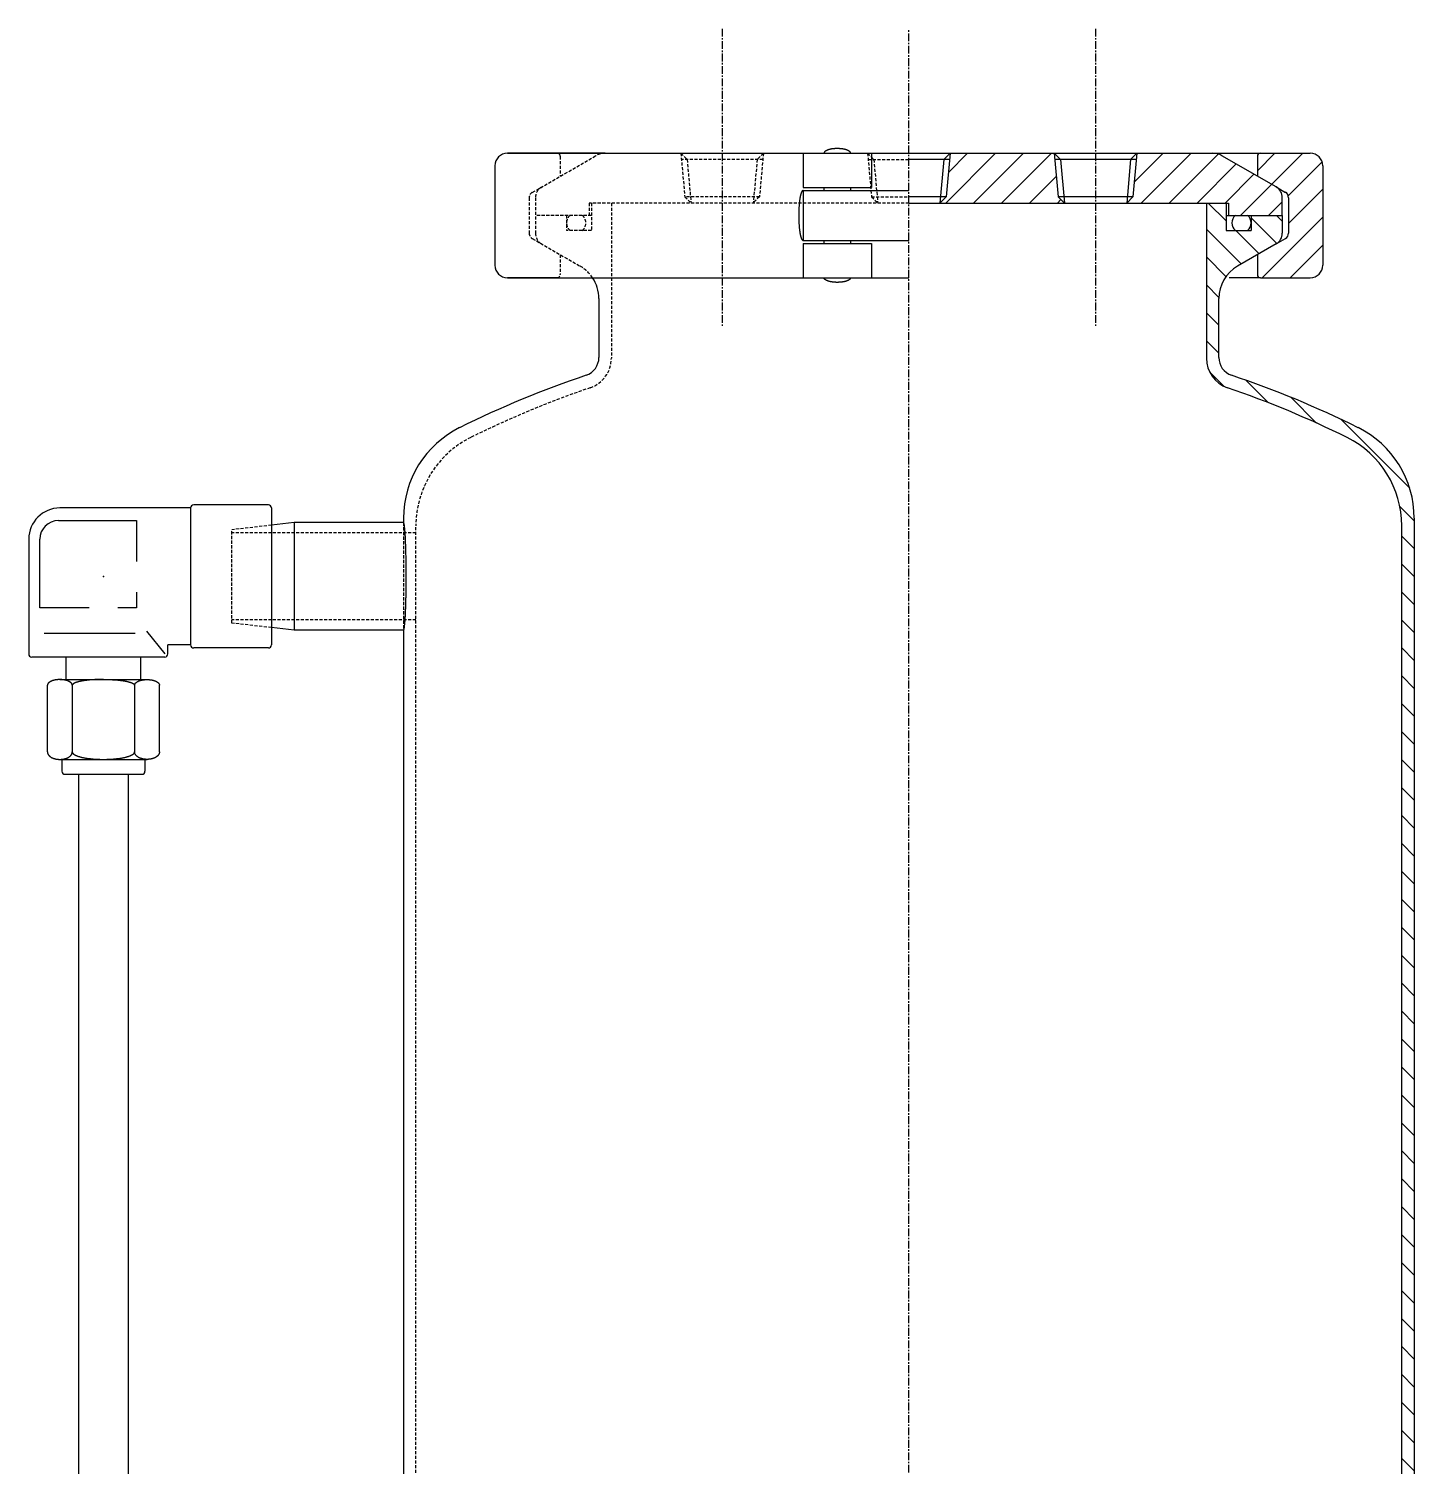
# Model space of a CAD drawing. Extents: x -168 to 126, y -632 to 125.
# Drawn here: x -141.4 to 81.2, y -361 to -130 of the extents above; entities that cross this region are included whole.
import ezdxf

# ---------------------------------------------------------------- set-up
doc = ezdxf.new("R2010")
doc.units = 0
doc.linetypes.add('CENTER', pattern=[2, 1.25, -0.25, 0.25, -0.25])
doc.linetypes.add('DASHED', pattern=[0.75, 0.5, -0.25])
doc.layers.get('0').update_dxf_attribs({"linetype": 'CONTINUOUS'})
doc.layers.add('CENTER', color=1, linetype='CENTER')

# ---------------------------------------------------------------- blocks, each defined once
blk = doc.blocks.new('*X1')
at = {"color": 0, "linetype": 'CONTINUOUS'}
for p, q in [((5.92, -158), (13.92, -150)), ((6.35, -153.08), (9.43, -150)), ((10.41, -158), (18.41, -150)), ((14.9, -158), (22.9, -150)), ((36.21, -154.65), (40.86, -150)), ((37.35, -158), (45.35, -150)), ((56, -152.82), (58.82, -150)), ((58.29, -155.02), (63.31, -150)), ((41.84, -158), (49.7, -150.14)), ((46.33, -158), (52.6, -151.73)), ((60.95, -156.85), (66.41, -151.39)), ((19.39, -158), (23.7, -153.69)), ((50.82, -158), (55.45, -153.37)), ((53.31, -160), (58.29, -155.02)), ((61, -161.29), (66.5, -155.79)), ((23.88, -158), (24.44, -157.44)), ((57.8, -160), (60, -157.8)), ((56.78, -170), (66.5, -160.28)), ((61.27, -170), (66.5, -164.77))]:
    blk.add_line(p, q, dxfattribs=at)
blk = doc.blocks.new('*X2')
at = {"color": 0, "linetype": 'CONTINUOUS'}
for p, q in [((51, -160.89), (48.11, -158)), ((59.11, -164.51), (55, -160.4)), ((60, -160.91), (59.09, -160)), ((53.42, -167.8), (47.8, -162.18)), ((56.27, -166.16), (52.51, -162.4)), ((50.95, -169.82), (47.8, -166.67)), ((49.8, -173.16), (47.8, -171.16)), ((49.8, -177.65), (47.8, -175.65)), ((49.8, -182.14), (47.8, -180.14)), ((50.6, -187.43), (48.31, -185.14))]:
    blk.add_line(p, q, dxfattribs=at)
blk = doc.blocks.new('*X3')
at = {"color": 0, "linetype": 'CONTINUOUS'}
for p, q in [((57.73, -190.07), (54.12, -186.46)), ((65.5, -193.35), (61.36, -189.22)), ((80.47, -203.83), (69.38, -192.74)), ((81.2, -209.05), (78.89, -206.74)), ((81.2, -213.54), (79.2, -211.54)), ((81.2, -218.03), (79.2, -216.03)), ((81.2, -222.52), (79.2, -220.52)), ((81.2, -227.01), (79.2, -225.01)), ((81.2, -231.5), (79.2, -229.5)), ((81.2, -235.99), (79.2, -233.99)), ((81.2, -240.48), (79.2, -238.48)), ((81.2, -244.97), (79.2, -242.97)), ((81.2, -249.46), (79.2, -247.46)), ((81.2, -253.95), (79.2, -251.95)), ((81.2, -258.44), (79.2, -256.44)), ((81.2, -262.93), (79.2, -260.93)), ((81.2, -267.42), (79.2, -265.42)), ((81.2, -271.91), (79.2, -269.91)), ((81.2, -276.4), (79.2, -274.4)), ((81.2, -280.89), (79.2, -278.89)), ((81.2, -285.38), (79.2, -283.38)), ((81.2, -289.87), (79.2, -287.87)), ((81.2, -294.36), (79.2, -292.36)), ((81.2, -298.85), (79.2, -296.85)), ((81.2, -303.34), (79.2, -301.34)), ((81.2, -307.83), (79.2, -305.83)), ((81.2, -312.32), (79.2, -310.32)), ((81.2, -316.81), (79.2, -314.81)), ((81.2, -321.31), (79.2, -319.31)), ((81.2, -325.8), (79.2, -323.8)), ((81.2, -330.29), (79.2, -328.29)), ((81.2, -334.78), (79.2, -332.78)), ((81.2, -339.27), (79.2, -337.27)), ((81.2, -343.76), (79.2, -341.76)), ((81.2, -348.25), (79.2, -346.25)), ((81.2, -352.74), (79.2, -350.74)), ((81.2, -357.23), (79.2, -355.23)), ((81.2, -361.72), (79.2, -359.72)), ((81.2, -366.21), (79.2, -364.21)), ((81.2, -370.7), (79.2, -368.7)), ((81.2, -375.19), (79.2, -373.19)), ((81.2, -379.68), (79.2, -377.68)), ((81.2, -384.17), (79.2, -382.17)), ((81.08, -388.53), (79.15, -386.6)), ((80.2, -392.15), (78.38, -390.33)), ((78.72, -395.16), (76.97, -393.41)), ((76.76, -397.69), (75.06, -395.99)), ((74.36, -399.78), (72.69, -398.11)), ((68.46, -402.86), (66.82, -401.22)), ((71.5, -401.41), (69.86, -399.76)), ((62.23, -405.61), (60.58, -403.96)), ((65.37, -404.26), (63.73, -402.62)), ((55.77, -408.12), (54.11, -406.47)), ((59.03, -406.89), (57.38, -405.24)), ((49.07, -410.41), (47.4, -408.74)), ((52.45, -409.3), (50.79, -407.64)), ((42.12, -412.44), (40.43, -410.75)), ((45.63, -411.46), (43.95, -409.78)), ((31.19, -414.98), (29.45, -413.24)), ((34.91, -414.2), (33.19, -412.48)), ((38.55, -413.36), (36.85, -411.65)), ((15.51, -417.26), (13.66, -415.41)), ((19.56, -416.82), (17.74, -415)), ((23.52, -416.29), (21.73, -414.5)), ((27.39, -415.67), (25.63, -413.91)), ((11.36, -417.6), (9.82, -416.06)), ((8.83, -419.56), (7.55, -418.28)), ((8.65, -423.87), (7, -422.22)), ((8.65, -428.36), (7, -426.71)), ((8.5, -432.7), (7, -431.2)), ((8.03, -436.72), (7, -435.69)), ((7.57, -440.75), (7, -440.18))]:
    blk.add_line(p, q, dxfattribs=at)

msp = doc.modelspace()

# ---------------------------------------------------------------- linework, layer by layer
at = {"color": 7, "linetype": 'CONTINUOUS'}
for p, q in [((-64.5, -150), (0, -150)), ((-56.5, -150), (-64.5, -150)), ((-48.8, -150), (-56.5, -150)), ((-17, -150), (-17, -155.5)), ((-6, -150), (-6, -155.5)), ((0, -150), (64.5, -150)), ((6.63, -150), (5.63, -151)), ((6.63, -150), (6, -157)), ((23.37, -150), (24, -157)), ((23.37, -150), (24.37, -151)), ((36.63, -150), (35.63, -151)), ((36.63, -150), (36, -157)), ((-66.5, -152), (-66.5, -168)), ((6.54, -151), (0, -151)), ((5.63, -151), (5, -158)), ((36.54, -151), (23.46, -151)), ((24.37, -151), (25, -158)), ((35.63, -151), (35, -158)), ((59, -155.42), (50.3, -150.4)), ((56, -150.5), (56, -153.69)), ((66.5, -152), (66.5, -168)), ((-17, -155.5), (-6, -155.5)), ((-17, -156), (0, -156)), ((-17, -156), (-17, -164)), ((-13.64, -155.5), (-13.64, -156)), ((-9.36, -155.5), (-9.36, -156)), ((6, -157), (0, -157)), ((6, -157), (5, -158)), ((36, -157), (24, -157)), ((24, -157), (25, -158)), ((36, -157), (35, -158)), ((59, -155.42), (60.5, -156.29)), ((0, -158), (51.35, -158)), ((47.8, -158), (47.8, -182.94)), ((51, -158), (51, -162.4)), ((51.35, -158), (51.35, -160)), ((60, -160), (60, -157.15)), ((61, -157.15), (61, -162.85)), ((51, -160), (60, -160)), ((55, -160), (55, -162.4)), ((60, -160), (60, -162.85)), ((51, -162.4), (55, -162.4)), ((59, -164.58), (60.5, -163.71)), ((-17, -164), (0, -164)), ((-17, -164.5), (-17, -170)), ((-17, -164.5), (-6, -164.5)), ((-13.64, -164), (-13.64, -164.5)), ((-9.36, -164), (-9.36, -164.5)), ((-6, -164.5), (-6, -170)), ((59, -164.58), (52.8, -168.16)), ((56, -166.31), (56, -169.5)), ((-56.5, -170), (-64.5, -170)), ((-64.5, -170), (0, -170)), ((-56.5, -170), (-50.28, -170)), ((56.5, -170), (51.48, -170)), ((56.5, -170), (64.5, -170)), ((-49.8, -173.35), (-49.8, -182.83)), ((49.8, -182.83), (49.8, -173.35)), ((-115.41, -207), (-136.41, -207)), ((-115.41, -207), (-115.41, -229)), ((-102.91, -206.5), (-114.91, -206.5)), ((-102.41, -207), (-102.41, -229)), ((-136.63, -209.03), (-124.09, -209.03)), ((-124.09, -209.03), (-124.09, -215.6)), ((-98.76, -209.35), (-102.41, -209.77)), ((-81.2, -209.35), (-98.76, -209.35)), ((-98.76, -209.35), (-98.76, -226.65)), ((-81.2, -208.64), (-81.2, -209.35)), ((79.2, -385.31), (79.2, -209.87)), ((81.2, -208.64), (81.2, -386.53)), ((-141.41, -212), (-141.41, -230.46)), ((-139.63, -223.07), (-139.63, -212.03)), ((-124.09, -220.53), (-124.09, -223.07)), ((-131.71, -223.07), (-139.63, -223.07)), ((-124.09, -223.07), (-127.08, -223.07)), ((-98.76, -226.65), (-102.41, -226.23)), ((-138.95, -227.11), (-124.3, -227.11)), ((-122.5, -226.77), (-119.55, -230.46)), ((-81.2, -226.65), (-98.76, -226.65)), ((-81.2, -226.65), (-81.2, -366)), ((-119.55, -230.96), (-140.91, -230.96)), ((-135.42, -234.57), (-135.42, -230.96)), ((-123.39, -234.57), (-123.39, -230.96)), ((-119.05, -230.46), (-119.05, -229)), ((-115.41, -229), (-119.05, -229)), ((-102.91, -229.5), (-114.91, -229.5)), ((-138.41, -246.19), (-138.41, -235.5)), ((-136.41, -234.57), (-122.4, -234.57)), ((-134.41, -235.5), (-134.41, -246.48)), ((-124.4, -235.5), (-124.4, -246.48)), ((-120.41, -246.19), (-120.41, -235.5)), ((-136.41, -247.4), (-122.4, -247.4)), ((-136.08, -247.4), (-136.08, -249.3)), ((-122.74, -247.4), (-122.74, -249.3)), ((-135.58, -249.8), (-123.24, -249.8)), ((-133.41, -249.8), (-133.41, -426.2)), ((-125.41, -249.8), (-125.41, -426.2))]:
    msp.add_line(p, q, dxfattribs=at)
at = {"color": 3, "linetype": 'DASHED'}
for p, q in [((-36.63, -150), (-36, -157)), ((-36.63, -150), (-35.63, -151)), ((-23.37, -150), (-24.37, -151)), ((-23.37, -150), (-24, -157)), ((-6.63, -150), (-6, -157)), ((-6.63, -150), (-5.63, -151)), ((-60.5, -156.29), (-50.3, -150.4)), ((-56, -150.5), (-56, -153.69)), ((-23.46, -151), (-36.54, -151)), ((-35.63, -151), (-35, -158)), ((-24.37, -151), (-25, -158)), ((-6.54, -151), (0, -151)), ((-5.63, -151), (-5, -158)), ((-24, -157), (-36, -157)), ((-36, -157), (-35, -158)), ((-24, -157), (-25, -158)), ((-6, -157), (-5, -158)), ((-6, -157), (0, -157)), ((-61, -157.15), (-61, -162.85)), ((-60, -157.15), (-60, -162.85)), ((0, -158), (-51.35, -158)), ((-51.35, -158), (-51.35, -160)), ((-51, -158), (-51, -162.4)), ((-47.8, -158), (-47.8, -182.94)), ((-51, -160), (-60, -160)), ((-55, -160), (-55, -162.4)), ((-60.5, -163.71), (-52.8, -168.16)), ((-51, -162.4), (-55, -162.4)), ((-56, -166.31), (-56, -169.5)), ((-102.41, -209.77), (-108.76, -210.5)), ((-81.2, -209.35), (-81.2, -226.65)), ((-79.2, -385.31), (-79.2, -209.87)), ((-108.76, -225.5), (-108.76, -210.5)), ((-102.41, -211), (-108.76, -211)), ((-79.2, -211), (-102.41, -211)), ((-102.41, -225), (-108.76, -225)), ((-102.41, -226.23), (-108.76, -225.5)), ((-79.2, -225), (-102.41, -225))]:
    msp.add_line(p, q, dxfattribs=at)
at = {"color": 7, "linetype": 'CONTINUOUS'}
for points in [[(-9.36, -150, 0), (-9.36, -149.98, 0), (-9.36, -149.96, 0), (-9.37, -149.94, 0), (-9.37, -149.93, 0), (-9.38, -149.91, 0), (-9.39, -149.89, 0), (-9.39, -149.87, 0), (-9.4, -149.85, 0), (-9.41, -149.84, 0), (-9.43, -149.82, 0), (-9.44, -149.8, 0), (-9.45, -149.78, 0), (-9.47, -149.77, 0), (-9.49, -149.75, 0), (-9.51, -149.73, 0), (-9.53, -149.71, 0), (-9.55, -149.7, 0), (-9.57, -149.68, 0), (-9.59, -149.66, 0), (-9.61, -149.65, 0), (-9.64, -149.63, 0), (-9.67, -149.62, 0), (-9.69, -149.6, 0), (-9.72, -149.59, 0), (-9.75, -149.57, 0), (-9.78, -149.56, 0), (-9.81, -149.54, 0), (-9.85, -149.53, 0), (-9.88, -149.51, 0), (-9.92, -149.5, 0), (-9.95, -149.49, 0), (-9.99, -149.47, 0), (-10.03, -149.46, 0), (-10.06, -149.45, 0), (-10.1, -149.44, 0), (-10.14, -149.42, 0), (-10.18, -149.41, 0), (-10.23, -149.4, 0), (-10.27, -149.39, 0), (-10.31, -149.38, 0), (-10.36, -149.37, 0), (-10.4, -149.36, 0), (-10.45, -149.35, 0), (-10.49, -149.34, 0), (-10.54, -149.33, 0), (-10.59, -149.32, 0), (-10.63, -149.32, 0), (-10.68, -149.31, 0), (-10.73, -149.3, 0), (-10.78, -149.3, 0), (-10.83, -149.29, 0), (-10.88, -149.28, 0), (-10.93, -149.28, 0), (-10.98, -149.28, 0), (-11.03, -149.27, 0), (-11.08, -149.27, 0), (-11.13, -149.26, 0), (-11.19, -149.26, 0), (-11.24, -149.26, 0), (-11.29, -149.26, 0), (-11.34, -149.25, 0), (-11.4, -149.25, 0), (-11.45, -149.25, 0), (-11.5, -149.25, 0), (-11.55, -149.25, 0), (-11.6, -149.25, 0), (-11.66, -149.25, 0), (-11.71, -149.26, 0), (-11.76, -149.26, 0), (-11.81, -149.26, 0), (-11.87, -149.26, 0), (-11.92, -149.27, 0), (-11.97, -149.27, 0), (-12.02, -149.28, 0), (-12.07, -149.28, 0), (-12.12, -149.28, 0), (-12.17, -149.29, 0), (-12.22, -149.3, 0), (-12.27, -149.3, 0), (-12.32, -149.31, 0), (-12.37, -149.32, 0), (-12.41, -149.32, 0), (-12.46, -149.33, 0), (-12.51, -149.34, 0), (-12.55, -149.35, 0), (-12.6, -149.36, 0), (-12.64, -149.37, 0), (-12.69, -149.38, 0), (-12.73, -149.39, 0), (-12.77, -149.4, 0), (-12.82, -149.41, 0), (-12.86, -149.42, 0), (-12.9, -149.44, 0), (-12.94, -149.45, 0), (-12.97, -149.46, 0), (-13.01, -149.47, 0), (-13.05, -149.49, 0), (-13.08, -149.5, 0), (-13.12, -149.51, 0), (-13.15, -149.53, 0), (-13.19, -149.54, 0), (-13.22, -149.56, 0), (-13.25, -149.57, 0), (-13.28, -149.59, 0), (-13.31, -149.6, 0), (-13.33, -149.62, 0), (-13.36, -149.63, 0), (-13.39, -149.65, 0), (-13.41, -149.66, 0), (-13.43, -149.68, 0), (-13.45, -149.7, 0), (-13.47, -149.71, 0), (-13.49, -149.73, 0), (-13.51, -149.75, 0), (-13.53, -149.77, 0), (-13.55, -149.78, 0), (-13.56, -149.8, 0), (-13.57, -149.82, 0), (-13.59, -149.84, 0), (-13.6, -149.85, 0), (-13.61, -149.87, 0), (-13.61, -149.89, 0), (-13.62, -149.91, 0), (-13.63, -149.93, 0), (-13.63, -149.94, 0), (-13.64, -149.96, 0), (-13.64, -149.98, 0), (-13.64, -150, 0)], [(-17, -156, 0), (-17.02, -156, 0), (-17.03, -156, 0), (-17.05, -156.01, 0), (-17.07, -156.02, 0), (-17.09, -156.03, 0), (-17.1, -156.04, 0), (-17.12, -156.06, 0), (-17.14, -156.08, 0), (-17.15, -156.1, 0), (-17.17, -156.12, 0), (-17.19, -156.15, 0), (-17.2, -156.17, 0), (-17.22, -156.2, 0), (-17.24, -156.23, 0), (-17.25, -156.27, 0), (-17.27, -156.3, 0), (-17.28, -156.34, 0), (-17.3, -156.38, 0), (-17.32, -156.43, 0), (-17.33, -156.47, 0), (-17.35, -156.52, 0), (-17.36, -156.57, 0), (-17.37, -156.62, 0), (-17.39, -156.67, 0), (-17.4, -156.73, 0), (-17.42, -156.79, 0), (-17.43, -156.85, 0), (-17.44, -156.91, 0), (-17.46, -156.97, 0), (-17.47, -157.04, 0), (-17.48, -157.1, 0), (-17.5, -157.17, 0), (-17.51, -157.24, 0), (-17.52, -157.31, 0), (-17.53, -157.39, 0), (-17.54, -157.46, 0), (-17.55, -157.54, 0), (-17.56, -157.62, 0), (-17.57, -157.7, 0), (-17.58, -157.78, 0), (-17.59, -157.86, 0), (-17.6, -157.94, 0), (-17.61, -158.03, 0), (-17.62, -158.11, 0), (-17.63, -158.2, 0), (-17.63, -158.29, 0), (-17.64, -158.38, 0), (-17.65, -158.47, 0), (-17.65, -158.56, 0), (-17.66, -158.65, 0), (-17.67, -158.75, 0), (-17.67, -158.84, 0), (-17.68, -158.93, 0), (-17.68, -159.03, 0), (-17.68, -159.12, 0), (-17.69, -159.22, 0), (-17.69, -159.32, 0), (-17.69, -159.41, 0), (-17.7, -159.51, 0), (-17.7, -159.61, 0), (-17.7, -159.71, 0), (-17.7, -159.8, 0), (-17.7, -159.9, 0), (-17.7, -160, 0), (-17.7, -160.1, 0), (-17.7, -160.2, 0), (-17.7, -160.29, 0), (-17.7, -160.39, 0), (-17.7, -160.49, 0), (-17.69, -160.59, 0), (-17.69, -160.68, 0), (-17.69, -160.78, 0), (-17.68, -160.88, 0), (-17.68, -160.97, 0), (-17.68, -161.07, 0), (-17.67, -161.16, 0), (-17.67, -161.25, 0), (-17.66, -161.35, 0), (-17.65, -161.44, 0), (-17.65, -161.53, 0), (-17.64, -161.62, 0), (-17.63, -161.71, 0), (-17.63, -161.8, 0), (-17.62, -161.89, 0), (-17.61, -161.97, 0), (-17.6, -162.06, 0), (-17.59, -162.14, 0), (-17.58, -162.22, 0), (-17.57, -162.3, 0), (-17.56, -162.38, 0), (-17.55, -162.46, 0), (-17.54, -162.54, 0), (-17.53, -162.61, 0), (-17.52, -162.69, 0), (-17.51, -162.76, 0), (-17.5, -162.83, 0), (-17.48, -162.9, 0), (-17.47, -162.96, 0), (-17.46, -163.03, 0), (-17.44, -163.09, 0), (-17.43, -163.15, 0), (-17.42, -163.21, 0), (-17.4, -163.27, 0), (-17.39, -163.33, 0), (-17.37, -163.38, 0), (-17.36, -163.43, 0), (-17.35, -163.48, 0), (-17.33, -163.53, 0), (-17.32, -163.57, 0), (-17.3, -163.62, 0), (-17.28, -163.66, 0), (-17.27, -163.7, 0), (-17.25, -163.73, 0), (-17.24, -163.77, 0), (-17.22, -163.8, 0), (-17.2, -163.83, 0), (-17.19, -163.85, 0), (-17.17, -163.88, 0), (-17.15, -163.9, 0), (-17.14, -163.92, 0), (-17.12, -163.94, 0), (-17.1, -163.96, 0), (-17.09, -163.97, 0), (-17.07, -163.98, 0), (-17.05, -163.99, 0), (-17.03, -164, 0), (-17.02, -164, 0), (-17, -164, 0)], [(-9.36, -170, 0), (-9.36, -170.02, 0), (-9.36, -170.04, 0), (-9.37, -170.06, 0), (-9.37, -170.07, 0), (-9.38, -170.09, 0), (-9.39, -170.11, 0), (-9.39, -170.13, 0), (-9.4, -170.15, 0), (-9.41, -170.16, 0), (-9.43, -170.18, 0), (-9.44, -170.2, 0), (-9.45, -170.22, 0), (-9.47, -170.23, 0), (-9.49, -170.25, 0), (-9.51, -170.27, 0), (-9.53, -170.29, 0), (-9.55, -170.3, 0), (-9.57, -170.32, 0), (-9.59, -170.34, 0), (-9.61, -170.35, 0), (-9.64, -170.37, 0), (-9.67, -170.38, 0), (-9.69, -170.4, 0), (-9.72, -170.41, 0), (-9.75, -170.43, 0), (-9.78, -170.44, 0), (-9.81, -170.46, 0), (-9.85, -170.47, 0), (-9.88, -170.49, 0), (-9.92, -170.5, 0), (-9.95, -170.51, 0), (-9.99, -170.53, 0), (-10.03, -170.54, 0), (-10.06, -170.55, 0), (-10.1, -170.56, 0), (-10.14, -170.58, 0), (-10.18, -170.59, 0), (-10.23, -170.6, 0), (-10.27, -170.61, 0), (-10.31, -170.62, 0), (-10.36, -170.63, 0), (-10.4, -170.64, 0), (-10.45, -170.65, 0), (-10.49, -170.66, 0), (-10.54, -170.67, 0), (-10.59, -170.68, 0), (-10.63, -170.68, 0), (-10.68, -170.69, 0), (-10.73, -170.7, 0), (-10.78, -170.7, 0), (-10.83, -170.71, 0), (-10.88, -170.72, 0), (-10.93, -170.72, 0), (-10.98, -170.72, 0), (-11.03, -170.73, 0), (-11.08, -170.73, 0), (-11.13, -170.74, 0), (-11.19, -170.74, 0), (-11.24, -170.74, 0), (-11.29, -170.74, 0), (-11.34, -170.75, 0), (-11.4, -170.75, 0), (-11.45, -170.75, 0), (-11.5, -170.75, 0), (-11.55, -170.75, 0), (-11.6, -170.75, 0), (-11.66, -170.75, 0), (-11.71, -170.74, 0), (-11.76, -170.74, 0), (-11.81, -170.74, 0), (-11.87, -170.74, 0), (-11.92, -170.73, 0), (-11.97, -170.73, 0), (-12.02, -170.72, 0), (-12.07, -170.72, 0), (-12.12, -170.72, 0), (-12.17, -170.71, 0), (-12.22, -170.7, 0), (-12.27, -170.7, 0), (-12.32, -170.69, 0), (-12.37, -170.68, 0), (-12.41, -170.68, 0), (-12.46, -170.67, 0), (-12.51, -170.66, 0), (-12.55, -170.65, 0), (-12.6, -170.64, 0), (-12.64, -170.63, 0), (-12.69, -170.62, 0), (-12.73, -170.61, 0), (-12.77, -170.6, 0), (-12.82, -170.59, 0), (-12.86, -170.58, 0), (-12.9, -170.56, 0), (-12.94, -170.55, 0), (-12.97, -170.54, 0), (-13.01, -170.53, 0), (-13.05, -170.51, 0), (-13.08, -170.5, 0), (-13.12, -170.49, 0), (-13.15, -170.47, 0), (-13.19, -170.46, 0), (-13.22, -170.44, 0), (-13.25, -170.43, 0), (-13.28, -170.41, 0), (-13.31, -170.4, 0), (-13.33, -170.38, 0), (-13.36, -170.37, 0), (-13.39, -170.35, 0), (-13.41, -170.34, 0), (-13.43, -170.32, 0), (-13.45, -170.3, 0), (-13.47, -170.29, 0), (-13.49, -170.27, 0), (-13.51, -170.25, 0), (-13.53, -170.23, 0), (-13.55, -170.22, 0), (-13.56, -170.2, 0), (-13.57, -170.18, 0), (-13.59, -170.16, 0), (-13.6, -170.15, 0), (-13.61, -170.13, 0), (-13.61, -170.11, 0), (-13.62, -170.09, 0), (-13.63, -170.07, 0), (-13.63, -170.06, 0), (-13.64, -170.04, 0), (-13.64, -170.02, 0), (-13.64, -170, 0)], [(-81.2, -226.65, 0), (-81.19, -226.65, 0), (-81.18, -226.64, 0), (-81.17, -226.63, 0), (-81.16, -226.61, 0), (-81.15, -226.59, 0), (-81.14, -226.56, 0), (-81.12, -226.52, 0), (-81.11, -226.48, 0), (-81.1, -226.44, 0), (-81.09, -226.39, 0), (-81.08, -226.34, 0), (-81.07, -226.28, 0), (-81.06, -226.21, 0), (-81.05, -226.14, 0), (-81.04, -226.07, 0), (-81.03, -225.99, 0), (-81.02, -225.91, 0), (-81.01, -225.82, 0), (-81, -225.73, 0), (-80.99, -225.63, 0), (-80.98, -225.53, 0), (-80.97, -225.42, 0), (-80.96, -225.31, 0), (-80.95, -225.19, 0), (-80.94, -225.07, 0), (-80.94, -224.95, 0), (-80.93, -224.82, 0), (-80.92, -224.69, 0), (-80.91, -224.55, 0), (-80.9, -224.41, 0), (-80.89, -224.26, 0), (-80.89, -224.12, 0), (-80.88, -223.97, 0), (-80.87, -223.81, 0), (-80.86, -223.65, 0), (-80.86, -223.49, 0), (-80.85, -223.32, 0), (-80.84, -223.15, 0), (-80.84, -222.98, 0), (-80.83, -222.81, 0), (-80.83, -222.63, 0), (-80.82, -222.45, 0), (-80.81, -222.26, 0), (-80.81, -222.08, 0), (-80.8, -221.89, 0), (-80.8, -221.7, 0), (-80.8, -221.5, 0), (-80.79, -221.31, 0), (-80.79, -221.11, 0), (-80.78, -220.91, 0), (-80.78, -220.71, 0), (-80.78, -220.51, 0), (-80.77, -220.31, 0), (-80.77, -220.1, 0), (-80.77, -219.9, 0), (-80.77, -219.69, 0), (-80.76, -219.48, 0), (-80.76, -219.27, 0), (-80.76, -219.06, 0), (-80.76, -218.85, 0), (-80.76, -218.64, 0), (-80.76, -218.43, 0), (-80.76, -218.21, 0), (-80.76, -218, 0), (-80.76, -217.79, 0), (-80.76, -217.58, 0), (-80.76, -217.36, 0), (-80.76, -217.15, 0), (-80.76, -216.94, 0), (-80.76, -216.73, 0), (-80.76, -216.52, 0), (-80.77, -216.31, 0), (-80.77, -216.1, 0), (-80.77, -215.9, 0), (-80.77, -215.69, 0), (-80.78, -215.49, 0), (-80.78, -215.29, 0), (-80.78, -215.09, 0), (-80.79, -214.89, 0), (-80.79, -214.69, 0), (-80.8, -214.5, 0), (-80.8, -214.3, 0), (-80.8, -214.11, 0), (-80.81, -213.92, 0), (-80.81, -213.74, 0), (-80.82, -213.55, 0), (-80.83, -213.37, 0), (-80.83, -213.19, 0), (-80.84, -213.02, 0), (-80.84, -212.85, 0), (-80.85, -212.68, 0), (-80.86, -212.51, 0), (-80.86, -212.35, 0), (-80.87, -212.19, 0), (-80.88, -212.04, 0), (-80.89, -211.88, 0), (-80.89, -211.74, 0), (-80.9, -211.59, 0), (-80.91, -211.45, 0), (-80.92, -211.31, 0), (-80.93, -211.18, 0), (-80.94, -211.05, 0), (-80.94, -210.93, 0), (-80.95, -210.81, 0), (-80.96, -210.69, 0), (-80.97, -210.58, 0), (-80.98, -210.47, 0), (-80.99, -210.37, 0), (-81, -210.27, 0), (-81.01, -210.18, 0), (-81.02, -210.09, 0), (-81.03, -210.01, 0), (-81.04, -209.93, 0), (-81.05, -209.86, 0), (-81.06, -209.79, 0), (-81.07, -209.72, 0), (-81.08, -209.66, 0), (-81.09, -209.61, 0), (-81.1, -209.56, 0), (-81.11, -209.52, 0), (-81.12, -209.48, 0), (-81.14, -209.44, 0), (-81.15, -209.41, 0), (-81.16, -209.39, 0), (-81.17, -209.37, 0), (-81.18, -209.36, 0), (-81.19, -209.35, 0), (-81.2, -209.35, 0)], [(-134.41, -235.5, 0), (-134.41, -235.48, 0), (-134.41, -235.46, 0), (-134.42, -235.44, 0), (-134.42, -235.41, 0), (-134.43, -235.39, 0), (-134.43, -235.37, 0), (-134.44, -235.34, 0), (-134.45, -235.32, 0), (-134.46, -235.3, 0), (-134.47, -235.28, 0), (-134.49, -235.25, 0), (-134.5, -235.23, 0), (-134.51, -235.21, 0), (-134.53, -235.19, 0), (-134.55, -235.17, 0), (-134.56, -235.15, 0), (-134.58, -235.12, 0), (-134.6, -235.1, 0), (-134.63, -235.08, 0), (-134.65, -235.06, 0), (-134.67, -235.04, 0), (-134.7, -235.02, 0), (-134.72, -235, 0), (-134.75, -234.98, 0), (-134.78, -234.97, 0), (-134.81, -234.95, 0), (-134.84, -234.93, 0), (-134.87, -234.91, 0), (-134.9, -234.89, 0), (-134.93, -234.88, 0), (-134.96, -234.86, 0), (-135, -234.84, 0), (-135.03, -234.83, 0), (-135.07, -234.81, 0), (-135.1, -234.8, 0), (-135.14, -234.78, 0), (-135.18, -234.77, 0), (-135.22, -234.75, 0), (-135.26, -234.74, 0), (-135.3, -234.73, 0), (-135.34, -234.71, 0), (-135.38, -234.7, 0), (-135.43, -234.69, 0), (-135.47, -234.68, 0), (-135.51, -234.67, 0), (-135.56, -234.66, 0), (-135.6, -234.65, 0), (-135.65, -234.64, 0), (-135.69, -234.63, 0), (-135.74, -234.62, 0), (-135.78, -234.62, 0), (-135.83, -234.61, 0), (-135.88, -234.6, 0), (-135.93, -234.6, 0), (-135.97, -234.59, 0), (-136.02, -234.59, 0), (-136.07, -234.58, 0), (-136.12, -234.58, 0), (-136.16, -234.58, 0), (-136.21, -234.57, 0), (-136.26, -234.57, 0), (-136.31, -234.57, 0), (-136.36, -234.57, 0), (-136.41, -234.57, 0), (-136.46, -234.57, 0), (-136.51, -234.57, 0), (-136.56, -234.57, 0), (-136.61, -234.57, 0), (-136.65, -234.58, 0), (-136.7, -234.58, 0), (-136.75, -234.58, 0), (-136.8, -234.59, 0), (-136.85, -234.59, 0), (-136.9, -234.6, 0), (-136.94, -234.6, 0), (-136.99, -234.61, 0), (-137.04, -234.62, 0), (-137.08, -234.62, 0), (-137.13, -234.63, 0), (-137.17, -234.64, 0), (-137.22, -234.65, 0), (-137.26, -234.66, 0), (-137.31, -234.67, 0), (-137.35, -234.68, 0), (-137.39, -234.69, 0), (-137.44, -234.7, 0), (-137.48, -234.71, 0), (-137.52, -234.73, 0), (-137.56, -234.74, 0), (-137.6, -234.75, 0), (-137.64, -234.77, 0), (-137.68, -234.78, 0), (-137.71, -234.8, 0), (-137.75, -234.81, 0), (-137.79, -234.83, 0), (-137.82, -234.84, 0), (-137.86, -234.86, 0), (-137.89, -234.88, 0), (-137.92, -234.89, 0), (-137.95, -234.91, 0), (-137.98, -234.93, 0), (-138.01, -234.95, 0), (-138.04, -234.97, 0), (-138.07, -234.98, 0), (-138.1, -235, 0), (-138.12, -235.02, 0), (-138.15, -235.04, 0), (-138.17, -235.06, 0), (-138.19, -235.08, 0), (-138.22, -235.1, 0), (-138.24, -235.12, 0), (-138.25, -235.15, 0), (-138.27, -235.17, 0), (-138.29, -235.19, 0), (-138.31, -235.21, 0), (-138.32, -235.23, 0), (-138.34, -235.25, 0), (-138.35, -235.28, 0), (-138.36, -235.3, 0), (-138.37, -235.32, 0), (-138.38, -235.34, 0), (-138.38, -235.37, 0), (-138.39, -235.39, 0), (-138.4, -235.41, 0), (-138.4, -235.44, 0), (-138.41, -235.46, 0), (-138.41, -235.48, 0), (-138.41, -235.5, 0)], [(-129.41, -234.55, 0), (-129.47, -234.55, 0), (-129.53, -234.55, 0), (-129.59, -234.55, 0), (-129.65, -234.55, 0), (-129.71, -234.55, 0), (-129.77, -234.55, 0), (-129.83, -234.56, 0), (-129.89, -234.56, 0), (-129.95, -234.56, 0), (-130.01, -234.56, 0), (-130.07, -234.56, 0), (-130.13, -234.56, 0), (-130.19, -234.56, 0), (-130.25, -234.56, 0), (-130.31, -234.56, 0), (-130.37, -234.57, 0), (-130.43, -234.57, 0), (-130.49, -234.57, 0), (-130.55, -234.57, 0), (-130.61, -234.57, 0), (-130.67, -234.58, 0), (-130.73, -234.58, 0), (-130.79, -234.58, 0), (-130.85, -234.59, 0), (-130.91, -234.59, 0), (-130.97, -234.59, 0), (-131.02, -234.6, 0), (-131.08, -234.6, 0), (-131.14, -234.6, 0), (-131.19, -234.61, 0), (-131.25, -234.61, 0), (-131.31, -234.62, 0), (-131.37, -234.62, 0), (-131.42, -234.62, 0), (-131.48, -234.63, 0), (-131.53, -234.63, 0), (-131.59, -234.64, 0), (-131.64, -234.64, 0), (-131.7, -234.65, 0), (-131.75, -234.66, 0), (-131.81, -234.66, 0), (-131.86, -234.67, 0), (-131.91, -234.67, 0), (-131.97, -234.68, 0), (-132.02, -234.68, 0), (-132.07, -234.69, 0), (-132.12, -234.7, 0), (-132.18, -234.7, 0), (-132.23, -234.71, 0), (-132.28, -234.72, 0), (-132.33, -234.72, 0), (-132.38, -234.73, 0), (-132.43, -234.74, 0), (-132.47, -234.74, 0), (-132.52, -234.75, 0), (-132.57, -234.76, 0), (-132.62, -234.76, 0), (-132.66, -234.77, 0), (-132.71, -234.78, 0), (-132.76, -234.79, 0), (-132.8, -234.8, 0), (-132.85, -234.8, 0), (-132.89, -234.81, 0), (-132.94, -234.82, 0), (-132.98, -234.83, 0), (-133.02, -234.84, 0), (-133.06, -234.84, 0), (-133.11, -234.85, 0), (-133.15, -234.86, 0), (-133.19, -234.87, 0), (-133.23, -234.88, 0), (-133.27, -234.89, 0), (-133.31, -234.9, 0), (-133.34, -234.91, 0), (-133.38, -234.92, 0), (-133.42, -234.93, 0), (-133.46, -234.94, 0), (-133.49, -234.95, 0), (-133.53, -234.96, 0), (-133.56, -234.97, 0), (-133.6, -234.97, 0), (-133.63, -234.99, 0), (-133.66, -235, 0), (-133.69, -235, 0), (-133.73, -235.01, 0), (-133.76, -235.03, 0), (-133.79, -235.04, 0), (-133.82, -235.05, 0), (-133.84, -235.06, 0), (-133.87, -235.07, 0), (-133.9, -235.08, 0), (-133.93, -235.09, 0), (-133.95, -235.1, 0), (-133.98, -235.11, 0), (-134, -235.12, 0), (-134.03, -235.13, 0), (-134.05, -235.14, 0), (-134.07, -235.15, 0), (-134.1, -235.17, 0), (-134.12, -235.18, 0), (-134.14, -235.19, 0), (-134.16, -235.2, 0), (-134.18, -235.21, 0), (-134.19, -235.22, 0), (-134.21, -235.23, 0), (-134.23, -235.25, 0), (-134.25, -235.26, 0), (-134.26, -235.27, 0), (-134.28, -235.28, 0), (-134.29, -235.29, 0), (-134.3, -235.3, 0), (-134.32, -235.31, 0), (-134.33, -235.33, 0), (-134.34, -235.34, 0), (-134.35, -235.35, 0), (-134.36, -235.36, 0), (-134.37, -235.37, 0), (-134.38, -235.38, 0), (-134.38, -235.4, 0), (-134.39, -235.41, 0), (-134.39, -235.42, 0), (-134.4, -235.43, 0), (-134.4, -235.44, 0), (-134.41, -235.46, 0), (-134.41, -235.47, 0), (-134.41, -235.48, 0), (-134.41, -235.49, 0), (-134.41, -235.5, 0)], [(-129.41, -234.55, 0), (-129.35, -234.55, 0), (-129.29, -234.55, 0), (-129.22, -234.55, 0), (-129.16, -234.55, 0), (-129.1, -234.55, 0), (-129.04, -234.55, 0), (-128.98, -234.56, 0), (-128.92, -234.56, 0), (-128.86, -234.56, 0), (-128.8, -234.56, 0), (-128.74, -234.56, 0), (-128.68, -234.56, 0), (-128.62, -234.56, 0), (-128.56, -234.56, 0), (-128.5, -234.56, 0), (-128.44, -234.57, 0), (-128.38, -234.57, 0), (-128.32, -234.57, 0), (-128.26, -234.57, 0), (-128.2, -234.57, 0), (-128.14, -234.58, 0), (-128.08, -234.58, 0), (-128.03, -234.58, 0), (-127.97, -234.59, 0), (-127.91, -234.59, 0), (-127.85, -234.59, 0), (-127.79, -234.6, 0), (-127.73, -234.6, 0), (-127.68, -234.6, 0), (-127.62, -234.61, 0), (-127.56, -234.61, 0), (-127.5, -234.62, 0), (-127.45, -234.62, 0), (-127.39, -234.62, 0), (-127.34, -234.63, 0), (-127.28, -234.63, 0), (-127.22, -234.64, 0), (-127.17, -234.64, 0), (-127.12, -234.65, 0), (-127.06, -234.66, 0), (-127.01, -234.66, 0), (-126.95, -234.67, 0), (-126.9, -234.67, 0), (-126.85, -234.68, 0), (-126.8, -234.68, 0), (-126.74, -234.69, 0), (-126.69, -234.7, 0), (-126.64, -234.7, 0), (-126.59, -234.71, 0), (-126.54, -234.72, 0), (-126.49, -234.72, 0), (-126.44, -234.73, 0), (-126.39, -234.74, 0), (-126.34, -234.74, 0), (-126.29, -234.75, 0), (-126.24, -234.76, 0), (-126.2, -234.76, 0), (-126.15, -234.77, 0), (-126.1, -234.78, 0), (-126.06, -234.79, 0), (-126.01, -234.8, 0), (-125.97, -234.8, 0), (-125.92, -234.81, 0), (-125.88, -234.82, 0), (-125.83, -234.83, 0), (-125.79, -234.84, 0), (-125.75, -234.84, 0), (-125.71, -234.85, 0), (-125.67, -234.86, 0), (-125.63, -234.87, 0), (-125.59, -234.88, 0), (-125.55, -234.89, 0), (-125.51, -234.9, 0), (-125.47, -234.91, 0), (-125.43, -234.92, 0), (-125.39, -234.93, 0), (-125.36, -234.94, 0), (-125.32, -234.95, 0), (-125.29, -234.96, 0), (-125.25, -234.97, 0), (-125.22, -234.97, 0), (-125.19, -234.99, 0), (-125.15, -235, 0), (-125.12, -235, 0), (-125.09, -235.01, 0), (-125.06, -235.03, 0), (-125.03, -235.04, 0), (-125, -235.05, 0), (-124.97, -235.06, 0), (-124.94, -235.07, 0), (-124.91, -235.08, 0), (-124.89, -235.09, 0), (-124.86, -235.1, 0), (-124.83, -235.11, 0), (-124.81, -235.12, 0), (-124.79, -235.13, 0), (-124.76, -235.14, 0), (-124.74, -235.15, 0), (-124.72, -235.17, 0), (-124.7, -235.18, 0), (-124.68, -235.19, 0), (-124.66, -235.2, 0), (-124.64, -235.21, 0), (-124.62, -235.22, 0), (-124.6, -235.23, 0), (-124.58, -235.25, 0), (-124.57, -235.26, 0), (-124.55, -235.27, 0), (-124.54, -235.28, 0), (-124.52, -235.29, 0), (-124.51, -235.3, 0), (-124.5, -235.31, 0), (-124.49, -235.33, 0), (-124.48, -235.34, 0), (-124.47, -235.35, 0), (-124.46, -235.36, 0), (-124.45, -235.37, 0), (-124.44, -235.38, 0), (-124.43, -235.4, 0), (-124.43, -235.41, 0), (-124.42, -235.42, 0), (-124.42, -235.43, 0), (-124.41, -235.44, 0), (-124.41, -235.46, 0), (-124.41, -235.47, 0), (-124.4, -235.48, 0), (-124.4, -235.49, 0), (-124.4, -235.5, 0)], [(-124.4, -235.5, 0), (-124.4, -235.48, 0), (-124.4, -235.46, 0), (-124.4, -235.44, 0), (-124.39, -235.41, 0), (-124.39, -235.39, 0), (-124.38, -235.37, 0), (-124.37, -235.34, 0), (-124.36, -235.32, 0), (-124.35, -235.3, 0), (-124.34, -235.28, 0), (-124.33, -235.25, 0), (-124.31, -235.23, 0), (-124.3, -235.21, 0), (-124.28, -235.19, 0), (-124.27, -235.17, 0), (-124.25, -235.15, 0), (-124.23, -235.12, 0), (-124.21, -235.1, 0), (-124.19, -235.08, 0), (-124.17, -235.06, 0), (-124.14, -235.04, 0), (-124.12, -235.02, 0), (-124.09, -235, 0), (-124.06, -234.98, 0), (-124.04, -234.97, 0), (-124.01, -234.95, 0), (-123.98, -234.93, 0), (-123.95, -234.91, 0), (-123.92, -234.89, 0), (-123.88, -234.88, 0), (-123.85, -234.86, 0), (-123.82, -234.84, 0), (-123.78, -234.83, 0), (-123.75, -234.81, 0), (-123.71, -234.8, 0), (-123.67, -234.78, 0), (-123.63, -234.77, 0), (-123.59, -234.75, 0), (-123.55, -234.74, 0), (-123.51, -234.73, 0), (-123.47, -234.71, 0), (-123.43, -234.7, 0), (-123.39, -234.69, 0), (-123.35, -234.68, 0), (-123.3, -234.67, 0), (-123.26, -234.66, 0), (-123.21, -234.65, 0), (-123.17, -234.64, 0), (-123.12, -234.63, 0), (-123.08, -234.62, 0), (-123.03, -234.62, 0), (-122.98, -234.61, 0), (-122.94, -234.6, 0), (-122.89, -234.6, 0), (-122.84, -234.59, 0), (-122.79, -234.59, 0), (-122.75, -234.58, 0), (-122.7, -234.58, 0), (-122.65, -234.58, 0), (-122.6, -234.57, 0), (-122.55, -234.57, 0), (-122.5, -234.57, 0), (-122.45, -234.57, 0), (-122.4, -234.57, 0), (-122.36, -234.57, 0), (-122.31, -234.57, 0), (-122.26, -234.57, 0), (-122.21, -234.57, 0), (-122.16, -234.58, 0), (-122.11, -234.58, 0), (-122.06, -234.58, 0), (-122.02, -234.59, 0), (-121.97, -234.59, 0), (-121.92, -234.6, 0), (-121.87, -234.6, 0), (-121.83, -234.61, 0), (-121.78, -234.62, 0), (-121.73, -234.62, 0), (-121.69, -234.63, 0), (-121.64, -234.64, 0), (-121.59, -234.65, 0), (-121.55, -234.66, 0), (-121.51, -234.67, 0), (-121.46, -234.68, 0), (-121.42, -234.69, 0), (-121.38, -234.7, 0), (-121.34, -234.71, 0), (-121.3, -234.73, 0), (-121.25, -234.74, 0), (-121.22, -234.75, 0), (-121.18, -234.77, 0), (-121.14, -234.78, 0), (-121.1, -234.8, 0), (-121.06, -234.81, 0), (-121.03, -234.83, 0), (-120.99, -234.84, 0), (-120.96, -234.86, 0), (-120.92, -234.88, 0), (-120.89, -234.89, 0), (-120.86, -234.91, 0), (-120.83, -234.93, 0), (-120.8, -234.95, 0), (-120.77, -234.97, 0), (-120.74, -234.98, 0), (-120.72, -235, 0), (-120.69, -235.02, 0), (-120.67, -235.04, 0), (-120.64, -235.06, 0), (-120.62, -235.08, 0), (-120.6, -235.1, 0), (-120.58, -235.12, 0), (-120.56, -235.15, 0), (-120.54, -235.17, 0), (-120.52, -235.19, 0), (-120.51, -235.21, 0), (-120.49, -235.23, 0), (-120.48, -235.25, 0), (-120.47, -235.28, 0), (-120.46, -235.3, 0), (-120.44, -235.32, 0), (-120.44, -235.34, 0), (-120.43, -235.37, 0), (-120.42, -235.39, 0), (-120.42, -235.41, 0), (-120.41, -235.44, 0), (-120.41, -235.46, 0), (-120.41, -235.48, 0), (-120.41, -235.5, 0)], [(-138.41, -246.19, 0), (-138.41, -246.22, 0), (-138.41, -246.25, 0), (-138.4, -246.28, 0), (-138.4, -246.31, 0), (-138.39, -246.34, 0), (-138.38, -246.37, 0), (-138.38, -246.4, 0), (-138.37, -246.43, 0), (-138.36, -246.46, 0), (-138.35, -246.48, 0), (-138.34, -246.51, 0), (-138.32, -246.54, 0), (-138.31, -246.57, 0), (-138.29, -246.6, 0), (-138.27, -246.62, 0), (-138.25, -246.65, 0), (-138.24, -246.68, 0), (-138.22, -246.71, 0), (-138.19, -246.73, 0), (-138.17, -246.76, 0), (-138.15, -246.79, 0), (-138.12, -246.81, 0), (-138.1, -246.84, 0), (-138.07, -246.86, 0), (-138.04, -246.89, 0), (-138.01, -246.91, 0), (-137.98, -246.93, 0), (-137.95, -246.96, 0), (-137.92, -246.98, 0), (-137.89, -247, 0), (-137.86, -247.02, 0), (-137.82, -247.05, 0), (-137.79, -247.07, 0), (-137.75, -247.09, 0), (-137.71, -247.11, 0), (-137.68, -247.13, 0), (-137.64, -247.14, 0), (-137.6, -247.16, 0), (-137.56, -247.18, 0), (-137.52, -247.2, 0), (-137.48, -247.21, 0), (-137.44, -247.23, 0), (-137.39, -247.24, 0), (-137.35, -247.26, 0), (-137.31, -247.27, 0), (-137.26, -247.28, 0), (-137.22, -247.3, 0), (-137.17, -247.31, 0), (-137.13, -247.32, 0), (-137.08, -247.33, 0), (-137.04, -247.34, 0), (-136.99, -247.35, 0), (-136.94, -247.36, 0), (-136.9, -247.36, 0), (-136.85, -247.37, 0), (-136.8, -247.38, 0), (-136.75, -247.38, 0), (-136.7, -247.39, 0), (-136.65, -247.39, 0), (-136.61, -247.4, 0), (-136.56, -247.4, 0), (-136.51, -247.4, 0), (-136.46, -247.4, 0), (-136.41, -247.4, 0), (-136.36, -247.4, 0), (-136.31, -247.4, 0), (-136.26, -247.4, 0), (-136.21, -247.4, 0), (-136.16, -247.39, 0), (-136.12, -247.39, 0), (-136.07, -247.38, 0), (-136.02, -247.38, 0), (-135.97, -247.37, 0), (-135.93, -247.36, 0), (-135.88, -247.36, 0), (-135.83, -247.35, 0), (-135.78, -247.34, 0), (-135.74, -247.33, 0), (-135.69, -247.32, 0), (-135.65, -247.31, 0), (-135.6, -247.3, 0), (-135.56, -247.28, 0), (-135.51, -247.27, 0), (-135.47, -247.26, 0), (-135.43, -247.24, 0), (-135.38, -247.23, 0), (-135.34, -247.21, 0), (-135.3, -247.2, 0), (-135.26, -247.18, 0), (-135.22, -247.16, 0), (-135.18, -247.14, 0), (-135.14, -247.13, 0), (-135.1, -247.11, 0), (-135.07, -247.09, 0), (-135.03, -247.07, 0), (-135, -247.05, 0), (-134.96, -247.02, 0), (-134.93, -247, 0), (-134.9, -246.98, 0), (-134.87, -246.96, 0), (-134.84, -246.93, 0), (-134.81, -246.91, 0), (-134.78, -246.89, 0), (-134.75, -246.86, 0), (-134.72, -246.84, 0), (-134.7, -246.81, 0), (-134.67, -246.79, 0), (-134.65, -246.76, 0), (-134.63, -246.73, 0), (-134.6, -246.71, 0), (-134.58, -246.68, 0), (-134.56, -246.65, 0), (-134.55, -246.62, 0), (-134.53, -246.6, 0), (-134.51, -246.57, 0), (-134.5, -246.54, 0), (-134.49, -246.51, 0), (-134.47, -246.48, 0), (-134.46, -246.46, 0), (-134.45, -246.43, 0), (-134.44, -246.4, 0), (-134.43, -246.37, 0), (-134.43, -246.34, 0), (-134.42, -246.31, 0), (-134.42, -246.28, 0), (-134.41, -246.25, 0), (-134.41, -246.22, 0), (-134.41, -246.19, 0)], [(-134.41, -246.19, 0), (-134.41, -246.22, 0), (-134.41, -246.25, 0), (-134.4, -246.28, 0), (-134.39, -246.31, 0), (-134.38, -246.34, 0), (-134.36, -246.37, 0), (-134.34, -246.4, 0), (-134.32, -246.43, 0), (-134.29, -246.46, 0), (-134.26, -246.48, 0), (-134.23, -246.51, 0), (-134.2, -246.54, 0), (-134.16, -246.57, 0), (-134.12, -246.6, 0), (-134.08, -246.62, 0), (-134.03, -246.65, 0), (-133.98, -246.68, 0), (-133.93, -246.71, 0), (-133.88, -246.73, 0), (-133.82, -246.76, 0), (-133.76, -246.79, 0), (-133.7, -246.81, 0), (-133.64, -246.84, 0), (-133.57, -246.86, 0), (-133.5, -246.89, 0), (-133.43, -246.91, 0), (-133.35, -246.93, 0), (-133.28, -246.96, 0), (-133.2, -246.98, 0), (-133.12, -247, 0), (-133.03, -247.02, 0), (-132.95, -247.05, 0), (-132.86, -247.07, 0), (-132.77, -247.09, 0), (-132.68, -247.11, 0), (-132.58, -247.13, 0), (-132.49, -247.14, 0), (-132.39, -247.16, 0), (-132.29, -247.18, 0), (-132.19, -247.2, 0), (-132.09, -247.21, 0), (-131.98, -247.23, 0), (-131.87, -247.24, 0), (-131.77, -247.26, 0), (-131.66, -247.27, 0), (-131.55, -247.28, 0), (-131.44, -247.3, 0), (-131.32, -247.31, 0), (-131.21, -247.32, 0), (-131.09, -247.33, 0), (-130.98, -247.34, 0), (-130.86, -247.35, 0), (-130.74, -247.36, 0), (-130.62, -247.36, 0), (-130.5, -247.37, 0), (-130.38, -247.38, 0), (-130.26, -247.38, 0), (-130.14, -247.39, 0), (-130.02, -247.39, 0), (-129.9, -247.4, 0), (-129.78, -247.4, 0), (-129.65, -247.4, 0), (-129.53, -247.4, 0), (-129.41, -247.4, 0), (-129.28, -247.4, 0), (-129.16, -247.4, 0), (-129.04, -247.4, 0), (-128.92, -247.4, 0), (-128.79, -247.39, 0), (-128.67, -247.39, 0), (-128.55, -247.38, 0), (-128.43, -247.38, 0), (-128.31, -247.37, 0), (-128.19, -247.36, 0), (-128.07, -247.36, 0), (-127.95, -247.35, 0), (-127.84, -247.34, 0), (-127.72, -247.33, 0), (-127.61, -247.32, 0), (-127.49, -247.31, 0), (-127.38, -247.3, 0), (-127.27, -247.28, 0), (-127.16, -247.27, 0), (-127.05, -247.26, 0), (-126.94, -247.24, 0), (-126.83, -247.23, 0), (-126.73, -247.21, 0), (-126.63, -247.2, 0), (-126.53, -247.18, 0), (-126.42, -247.16, 0), (-126.33, -247.14, 0), (-126.23, -247.13, 0), (-126.14, -247.11, 0), (-126.05, -247.09, 0), (-125.95, -247.07, 0), (-125.87, -247.05, 0), (-125.78, -247.02, 0), (-125.7, -247, 0), (-125.62, -246.98, 0), (-125.54, -246.96, 0), (-125.46, -246.93, 0), (-125.39, -246.91, 0), (-125.31, -246.89, 0), (-125.25, -246.86, 0), (-125.18, -246.84, 0), (-125.11, -246.81, 0), (-125.05, -246.79, 0), (-124.99, -246.76, 0), (-124.94, -246.73, 0), (-124.88, -246.71, 0), (-124.83, -246.68, 0), (-124.78, -246.65, 0), (-124.74, -246.62, 0), (-124.69, -246.6, 0), (-124.65, -246.57, 0), (-124.62, -246.54, 0), (-124.58, -246.51, 0), (-124.55, -246.48, 0), (-124.52, -246.46, 0), (-124.5, -246.43, 0), (-124.47, -246.4, 0), (-124.46, -246.37, 0), (-124.44, -246.34, 0), (-124.43, -246.31, 0), (-124.42, -246.28, 0), (-124.41, -246.25, 0), (-124.4, -246.22, 0), (-124.4, -246.19, 0)], [(-120.41, -246.19, 0), (-120.41, -246.22, 0), (-120.41, -246.25, 0), (-120.41, -246.28, 0), (-120.42, -246.31, 0), (-120.42, -246.34, 0), (-120.43, -246.37, 0), (-120.44, -246.4, 0), (-120.44, -246.43, 0), (-120.46, -246.46, 0), (-120.47, -246.48, 0), (-120.48, -246.51, 0), (-120.49, -246.54, 0), (-120.51, -246.57, 0), (-120.52, -246.6, 0), (-120.54, -246.62, 0), (-120.56, -246.65, 0), (-120.58, -246.68, 0), (-120.6, -246.71, 0), (-120.62, -246.73, 0), (-120.64, -246.76, 0), (-120.67, -246.79, 0), (-120.69, -246.81, 0), (-120.72, -246.84, 0), (-120.74, -246.86, 0), (-120.77, -246.89, 0), (-120.8, -246.91, 0), (-120.83, -246.93, 0), (-120.86, -246.96, 0), (-120.89, -246.98, 0), (-120.92, -247, 0), (-120.96, -247.02, 0), (-120.99, -247.05, 0), (-121.03, -247.07, 0), (-121.06, -247.09, 0), (-121.1, -247.11, 0), (-121.14, -247.13, 0), (-121.18, -247.14, 0), (-121.22, -247.16, 0), (-121.25, -247.18, 0), (-121.3, -247.2, 0), (-121.34, -247.21, 0), (-121.38, -247.23, 0), (-121.42, -247.24, 0), (-121.46, -247.26, 0), (-121.51, -247.27, 0), (-121.55, -247.28, 0), (-121.59, -247.3, 0), (-121.64, -247.31, 0), (-121.69, -247.32, 0), (-121.73, -247.33, 0), (-121.78, -247.34, 0), (-121.83, -247.35, 0), (-121.87, -247.36, 0), (-121.92, -247.36, 0), (-121.97, -247.37, 0), (-122.02, -247.38, 0), (-122.06, -247.38, 0), (-122.11, -247.39, 0), (-122.16, -247.39, 0), (-122.21, -247.4, 0), (-122.26, -247.4, 0), (-122.31, -247.4, 0), (-122.36, -247.4, 0), (-122.4, -247.4, 0), (-122.45, -247.4, 0), (-122.5, -247.4, 0), (-122.55, -247.4, 0), (-122.6, -247.4, 0), (-122.65, -247.39, 0), (-122.7, -247.39, 0), (-122.75, -247.38, 0), (-122.79, -247.38, 0), (-122.84, -247.37, 0), (-122.89, -247.36, 0), (-122.94, -247.36, 0), (-122.98, -247.35, 0), (-123.03, -247.34, 0), (-123.08, -247.33, 0), (-123.12, -247.32, 0), (-123.17, -247.31, 0), (-123.21, -247.3, 0), (-123.26, -247.28, 0), (-123.3, -247.27, 0), (-123.35, -247.26, 0), (-123.39, -247.24, 0), (-123.43, -247.23, 0), (-123.47, -247.21, 0), (-123.51, -247.2, 0), (-123.55, -247.18, 0), (-123.59, -247.16, 0), (-123.63, -247.14, 0), (-123.67, -247.13, 0), (-123.71, -247.11, 0), (-123.75, -247.09, 0), (-123.78, -247.07, 0), (-123.82, -247.05, 0), (-123.85, -247.02, 0), (-123.88, -247, 0), (-123.92, -246.98, 0), (-123.95, -246.96, 0), (-123.98, -246.93, 0), (-124.01, -246.91, 0), (-124.04, -246.89, 0), (-124.06, -246.86, 0), (-124.09, -246.84, 0), (-124.12, -246.81, 0), (-124.14, -246.79, 0), (-124.17, -246.76, 0), (-124.19, -246.73, 0), (-124.21, -246.71, 0), (-124.23, -246.68, 0), (-124.25, -246.65, 0), (-124.27, -246.62, 0), (-124.28, -246.6, 0), (-124.3, -246.57, 0), (-124.31, -246.54, 0), (-124.33, -246.51, 0), (-124.34, -246.48, 0), (-124.35, -246.46, 0), (-124.36, -246.43, 0), (-124.37, -246.4, 0), (-124.38, -246.37, 0), (-124.39, -246.34, 0), (-124.39, -246.31, 0), (-124.4, -246.28, 0), (-124.4, -246.25, 0), (-124.4, -246.22, 0), (-124.4, -246.19, 0)]]:
    msp.add_polyline3d(points, dxfattribs=at)
for centre, radius, start, end in [((-64.5, -152), 2, 90, 180), ((48.8, -153), 3, 60, 90), ((56.5, -150.5), 0.5, 90, 180), ((64.5, -152), 2, 0, 90), ((58, -157.15), 2, 0, 60), ((60, -157.15), 1, 0, 60), ((53.45, -161.2), 1.55, 129.268, 230.732), ((53.45, -161.2), 1.55, 309.268, 50.732), ((58, -162.85), 2, 300, 0), ((60, -162.85), 1, 300, 0), ((-64.5, -168), 2, 180, 270), ((55.8, -173.35), 6, 120, 180), ((64.5, -168), 2, 270, 0), ((-55.8, -173.35), 6, 0, 33.976), ((56.5, -169.5), 0.5, 180, 270), ((-52.8, -182.83), 3, 288.6161, 0), ((52.8, -182.94), 5, 180, 251.1475), ((52.8, -182.83), 3, 180, 251.3839), ((0, -339.58), 162.4, 108.6161, 116.3878), ((0, -339.58), 162.4, 63.6122, 71.3839), ((0, -337.58), 158.4, 63.6122, 71.1475), ((-64.96, -208.64), 16.24, 116.3878, 180), ((63.36, -209.87), 15.84, 0, 63.6122), ((64.96, -208.64), 16.24, 0, 63.6122), ((-136.41, -212), 5, 90, 180), ((-114.91, -207), 0.5, 90, 180), ((-102.91, -207), 0.5, 0, 90), ((-136.63, -212.03), 3, 90, 180), ((-140.91, -230.46), 0.5, 180, 270), ((-119.55, -230.46), 0.5, 270, 0), ((-114.91, -229), 0.5, 180, 270), ((-102.91, -229), 0.5, 270, 0), ((-135.58, -249.3), 0.5, 180, 270), ((-123.24, -249.3), 0.5, 270, 0)]:
    msp.add_arc(centre, radius, start, end, dxfattribs=at)
at = {"color": 3, "linetype": 'DASHED'}
for centre, radius, start, end in [((-56.5, -150.5), 0.5, 0, 90), ((-48.8, -153), 3, 90, 120), ((-60, -157.15), 1, 120, 180), ((-58, -157.15), 2, 120, 180), ((-53.45, -161.2), 1.55, 129.268, 230.732), ((-53.45, -161.2), 1.55, 309.268, 50.732), ((-60, -162.85), 1, 180, 240), ((-58, -162.85), 2, 180, 240), ((-55.8, -173.35), 6, 33.976, 60), ((-56.5, -169.5), 0.5, 270, 0), ((-52.8, -182.94), 5, 288.8525, 360), ((0, -337.58), 158.4, 108.8525, 116.3878), ((-63.36, -209.87), 15.84, 116.3878, 180)]:
    msp.add_arc(centre, radius, start, end, dxfattribs=at)
at = {"color": 7, "linetype": 'CONTINUOUS'}
msp.add_point((-129.41, -218), dxfattribs=at)
at = {"layer": 'CENTER', "color": 1, "linetype": 'CENTER'}
for p, q in [((-30, -130), (-30, -178)), ((0, -518), (0, -130)), ((30, -130), (30, -178))]:
    msp.add_line(p, q, dxfattribs=at)

# ---------------------------------------------------------------- block references
at = {"color": 7, "linetype": 'CONTINUOUS'}
for name in ['*X1', '*X2', '*X3']:
    msp.add_blockref(name, (0, 0), dxfattribs=at)

doc.saveas('drawing.dxf')
